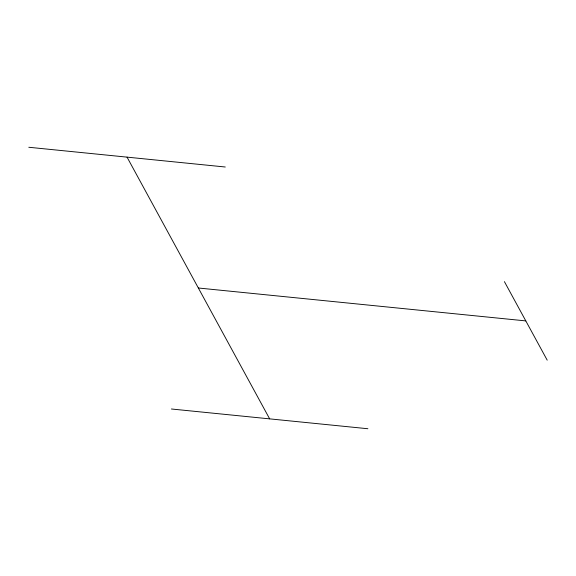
<?xml version="1.0" encoding="UTF-8"?>
<svg xmlns="http://www.w3.org/2000/svg" width="576" height="576" viewBox="0 0 576 576"><rect width="100%" height="100%" fill="white"/><g stroke="black" fill="none" stroke-linecap="round" stroke-linejoin="round"><path stroke-width="0.86" d="M28.8 147.262L225.281 167.004M198.346 288L525.809 320.904M171.41 408.996L367.891 428.738M504.418 281.65L547.2 360.166M127.037 157.133L269.654 418.867"/></g></svg>
